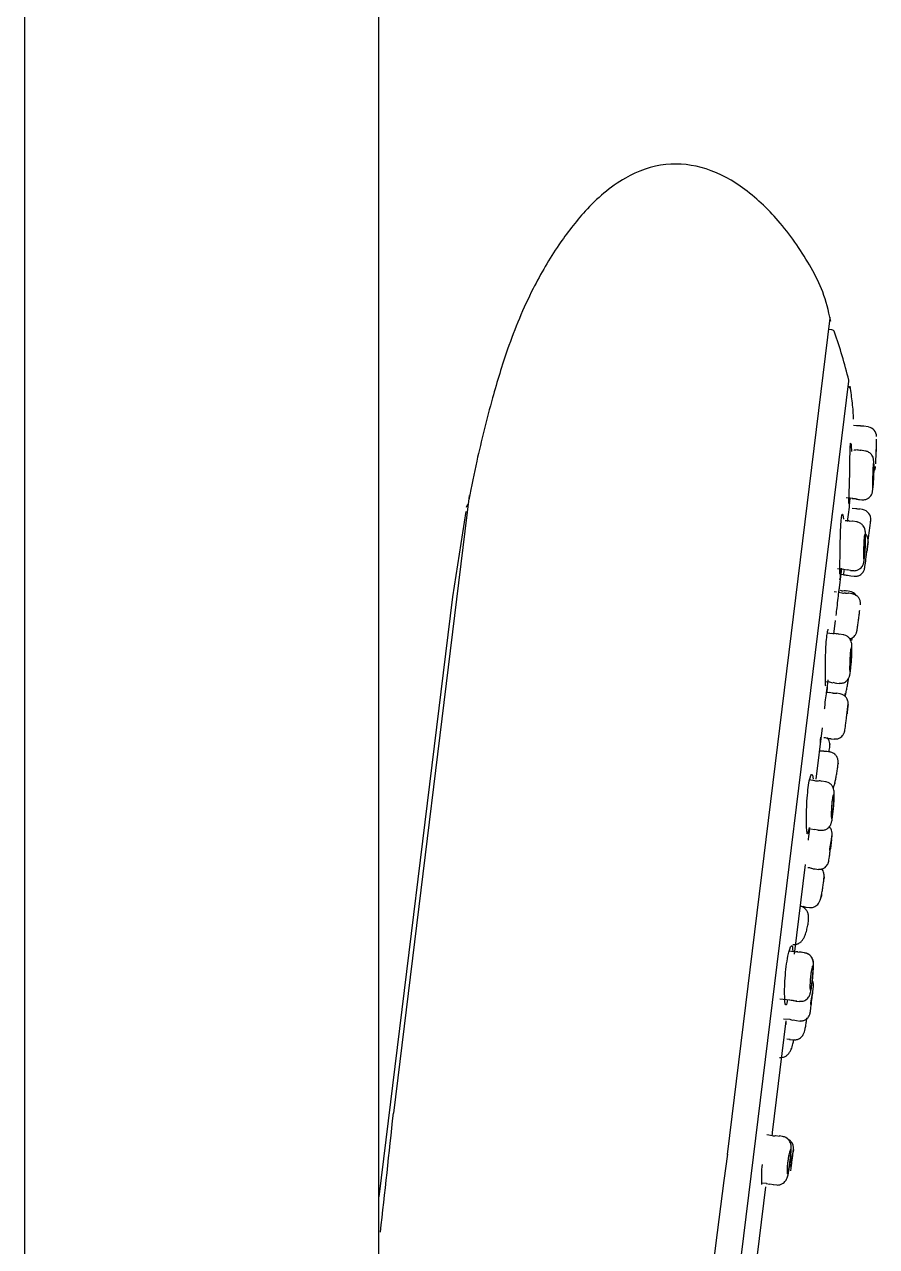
# Model space of a CAD drawing. Header units: millimetres. Extents: x -60 to 7633, y -2614 to 2146.
# Drawn here: x 5849.7 to 5902.1, y 1649.9 to 1725.1 of the extents above; entities that cross this region are included whole.
import ezdxf

# ---------------------------------------------------------------- set-up
doc = ezdxf.new("R2010")
doc.units = ezdxf.units.MM
doc.layers.get('0').update_dxf_attribs({"color": 250})

msp = doc.modelspace()

# ---------------------------------------------------------------- linework, layer by layer
at = {"linetype": 'Continuous'}
for p, q in [((5849.69, 1892.039), (5849.69, 1480.991)), ((5871.49, 1466.558), (5871.49, 1892.04)), ((5892.944, 1655.581), (5899.263, 1707.045)), ((5899.363, 1706.327), (5899.177, 1706.35)), ((5888.669, 1607.606), (5900.402, 1703.165)), ((5900.883, 1700.422), (5900.699, 1700.451)), ((5901.11, 1700.426), (5900.878, 1700.428)), ((5901.331, 1700.393), (5901.11, 1700.4)), ((5901.603, 1700.358), (5901.296, 1700.407)), ((5901.427, 1698.869), (5901.12, 1698.918)), ((5877.054, 1696.12), (5872.386, 1658.105)), ((5900.245, 1696.006), (5900.65, 1695.97)), ((5901.053, 1695.885), (5901.212, 1695.871)), ((5901.054, 1695.885), (5901.212, 1695.871)), ((5876.834, 1695.14), (5876.025, 1689.896)), ((5900.835, 1695.316), (5900.603, 1695.334)), ((5901.25, 1695.268), (5901.015, 1695.306)), ((5900.416, 1694.573), (5900.186, 1694.572)), ((5900.64, 1694.545), (5900.416, 1694.542)), ((5900.91, 1694.504), (5900.603, 1694.553)), ((5901.726, 1694.399), (5901.726, 1694.4)), ((5899.71, 1691.643), (5900.102, 1691.609)), ((5899.79, 1690.119), (5899.977, 1691.647)), ((5899.897, 1691.287), (5900.123, 1691.267)), ((5900.066, 1691.598), (5900.29, 1691.552)), ((5900.295, 1691.579), (5900.513, 1691.53)), ((5900.31, 1691.229), (5900.528, 1691.197)), ((5900.507, 1691.523), (5900.67, 1691.509)), ((5900.524, 1691.182), (5900.761, 1691.161)), ((5900.524, 1691.182), (5900.761, 1691.161)), ((5876.025, 1689.896), (5871.49, 1652.958)), ((5899.642, 1690.186), (5899.507, 1690.207)), ((5899.975, 1690.133), (5899.785, 1690.163)), ((5900.462, 1690.23), (5900.287, 1690.257)), ((5900.619, 1690.082), (5900.384, 1690.119)), ((5899.48, 1687.596), (5899.584, 1688.442)), ((5899.368, 1687.623), (5899.082, 1687.669)), ((5899.593, 1687.613), (5899.366, 1687.64)), ((5900.088, 1687.56), (5899.781, 1687.609)), ((5898.964, 1684.694), (5899.23, 1684.671)), ((5899.065, 1684.217), (5899.135, 1684.787)), ((5899.201, 1684.673), (5899.419, 1684.612)), ((5899.635, 1684.586), (5899.808, 1684.57)), ((5899.226, 1683.981), (5899.03, 1684.012)), ((5899.665, 1683.949), (5899.445, 1683.957)), ((5899.87, 1683.929), (5899.635, 1683.966)), ((5900.35, 1683.194), (5900.358, 1683.263)), ((5898.386, 1678.684), (5898.772, 1681.832)), ((5899.301, 1681.163), (5899.538, 1681.142)), ((5899.301, 1681.163), (5899.538, 1681.142)), ((5899.052, 1680.369), (5898.867, 1680.376)), ((5899.235, 1680.347), (5899.048, 1680.377)), ((5899.235, 1680.347), (5899.151, 1680.36)), ((5898.295, 1678.574), (5897.964, 1678.626)), ((5899.016, 1678.51), (5898.709, 1678.559)), ((5898.067, 1675.617), (5898.293, 1675.582)), ((5898.295, 1675.601), (5898.515, 1675.547)), ((5898.497, 1675.544), (5898.683, 1675.528)), ((5897.062, 1667.9), (5897.74, 1673.423)), ((5898.32, 1673.145), (5898.558, 1673.124)), ((5897.571, 1670.847), (5897.759, 1670.802)), ((5897.727, 1670.799), (5898.041, 1670.772)), ((5897.044, 1668.036), (5896.716, 1668.088)), ((5897.763, 1667.973), (5897.456, 1668.021)), ((5896.159, 1665.154), (5896.765, 1665.101)), ((5897.171, 1665.015), (5897.373, 1664.998)), ((5895.714, 1656.922), (5896.557, 1663.791)), ((5896.379, 1663.929), (5896.776, 1663.894)), ((5896.97, 1663.861), (5897.189, 1663.819)), ((5897.176, 1663.809), (5897.413, 1663.788)), ((5896.598, 1662.692), (5896.789, 1662.67)), ((5896.76, 1662.656), (5897.074, 1662.629)), ((5895.698, 1656.728), (5895.364, 1656.781)), ((5896.138, 1656.689), (5895.913, 1656.712)), ((5896.331, 1656.678), (5896.111, 1656.713)), ((5896.331, 1656.678), (5896.111, 1656.713)), ((5894.463, 1646.734), (5895.303, 1653.579)), ((5895.035, 1653.829), (5895.339, 1653.803)), ((5895.324, 1653.794), (5895.544, 1653.743)), ((5895.551, 1653.772), (5895.775, 1653.722)), ((5895.743, 1653.717), (5895.965, 1653.698)), ((5895.743, 1653.717), (5895.965, 1653.698))]:
    msp.add_line(p, q, dxfattribs=at)
for centre, radius, start, end in [((5899.064, 1707.069), 0.2, 353, 12.63054), ((5899.338, 1706.129), 0.2, 18.81577, 83), ((5864.796, 1694.359), 36.693, 14.00384, 18.81577), ((5900.204, 1703.19), 0.2, 353, 14.00384), ((5900.311, 1702.641), 0.2, 9.44679, 75.3732), ((5901.526, 1699.774), 0.58, 358.81967, 82.47756), ((5901.449, 1697.957), 0.6, 325.67593, 356.89109), ((5877.167, 1695.35), 0.3, 126.39749, 170.66544), ((5877.252, 1696.096), 0.2, 168.20096, 173), ((5835.181, 1702.534), 65.64, 352.99499, 354.02985), ((5901.009, 1696.216), 0.321, 238.23223, 278.76377), ((5901.155, 1694.676), 0.6, 353.19227, 80.6212), ((5834.911, 1702.603), 67.317, 352.11769, 353.17625), ((5834.936, 1702.601), 67.292, 353.06341, 353.12786), ((5847.114, 1699.609), 53.446, 350.65892, 351.03884), ((5855.189, 1698.57), 45.482, 350.76864, 351.15842), ((5852.611, 1698.902), 48.533, 350.84744, 350.85052), ((5900.011, 1690.606), 0.334, 243.6287, 286.09601), ((5900.063, 1691.176), 1.045, 264.83022, 277.45848), ((5900.179, 1689.99), 0.278, 67.17393, 105.4031), ((5900.368, 1689.637), 0.6, 35.98614, 81.10646), ((5891.349, 1689.878), 9.776, 355.13621, 355.20335), ((5899.695, 1687.292), 0.322, 67.08361, 108.24555), ((5895.787, 1686.669), 4.809, 357.71599, 359.96483), ((5899.607, 1684.935), 0.342, 238.36997, 276.54732), ((5907.159, 1683.045), 7.054, 172.64848, 173.15193), ((5898.416, 1678.871), 0.308, 246.66781, 288.82078), ((5898.609, 1678.227), 0.338, 66.24354, 105.52537), ((5905.47, 1673.662), 6.292, 166.1958, 174.33523), ((5897.937, 1672.905), 0.318, 58.81938, 99.65253), ((5898.277, 1673.471), 0.316, 238.42973, 279.38261), ((5905.51, 1664.191), 7.478, 168.15656, 175.37226), ((5897.147, 1665.35), 0.327, 237.90304, 278.2701), ((5904.126, 1664.362), 6.099, 173.35811, 175.93819), ((5920.211, 1662.349), 23.722, 176.69192, 177.02861), ((4832.899, 1767.4), 1045.218, 353.594007, 353.99784), ((5895.818, 1657.035), 0.317, 246.06867, 286.88222), ((5904.585, 1654.152), 7.782, 167.46961, 176.90693), ((5903.95, 1654.23), 7.151, 166.71619, 175.57412), ((8491.001, 1315.794), 2620.195, 172.548868, 173.682833), ((5901.431, 1654.198), 6.408, 173.22424, 184.17302)]:
    msp.add_arc(centre, radius, start, end, dxfattribs=at)
for points, knots in [([(5899.292, 1706.866), (5899.142, 1707.533), (5898.896, 1708.596), (5897.836, 1710.673), (5896.336, 1712.873), (5894.166, 1715.012), (5891.746, 1716.375), (5889.079, 1716.71), (5886.387, 1715.731), (5884.236, 1713.833), (5882.424, 1711.453), (5880.769, 1708.629), (5879.455, 1705.437), (5878.385, 1701.881), (5877.593, 1698.702), (5877.196, 1696.738), (5877.022, 1695.862)], [0, 0, 0, 0, 0.046295, 0.087084, 0.17011, 0.245108, 0.311879, 0.373628, 0.43898, 0.518673, 0.584056, 0.661456, 0.761945, 0.839938, 0.939523, 1, 1, 1, 1]), ([(5900.69, 1700.825), (5900.69, 1700.827), (5900.689, 1701.144), (5900.628, 1701.87), (5900.537, 1702.485), (5900.475, 1702.866)], [0, 0, 0, 0, 0.003658, 0.48748, 1, 1, 1, 1]), ([(5900.45, 1696.02), (5900.431, 1695.813), (5900.417, 1695.681), (5900.401, 1695.606), (5900.406, 1695.759), (5900.43, 1696.386), (5900.446, 1696.846), (5900.466, 1697.806), (5900.47, 1698.306), (5900.482, 1699.055), (5900.492, 1699.303), (5900.528, 1699.391), (5900.552, 1699.229), (5900.564, 1698.893), (5900.565, 1698.867), (5900.566, 1698.84)], [0.1615334, 0.1615334, 0.1615334, 0.1615334, 0.25, 0.25, 0.375, 0.375, 0.5, 0.5, 0.625, 0.625, 0.75, 0.75, 0.875, 0.875, 0.8851844, 0.8851844, 0.8851844, 0.8851844]), ([(5902.057, 1698.088), (5902.057, 1698.088), (5902.057, 1698.089), (5902.058, 1698.093), (5902.058, 1698.103), (5902.059, 1698.127), (5902.061, 1698.164), (5902.063, 1698.201), (5902.065, 1698.251), (5902.068, 1698.311), (5902.071, 1698.37), (5902.074, 1698.441), (5902.077, 1698.517), (5902.08, 1698.593), (5902.083, 1698.676), (5902.086, 1698.76), (5902.089, 1698.843), (5902.091, 1698.93), (5902.094, 1699.012), (5902.096, 1699.095), (5902.098, 1699.175), (5902.099, 1699.246), (5902.101, 1699.317), (5902.102, 1699.382), (5902.103, 1699.434), (5902.104, 1699.486), (5902.104, 1699.527), (5902.105, 1699.554), (5902.105, 1699.579), (5902.105, 1699.593), (5902.105, 1699.593)], [0.2499434, 0.2499434, 0.2499434, 0.2499434, 0.2687636, 0.2687636, 0.2687636, 0.3222204, 0.3222204, 0.3222204, 0.3756988, 0.3756988, 0.3756988, 0.4292694, 0.4292694, 0.4292694, 0.4829933, 0.4829933, 0.4829933, 0.5368961, 0.5368961, 0.5368961, 0.5909286, 0.5909286, 0.5909286, 0.6449499, 0.6449499, 0.6449499, 0.6987774, 0.6987774, 0.6987774, 0.7500236, 0.7500236, 0.7500236, 0.7500236]), ([(5901.933, 1697.539), (5901.936, 1697.657), (5901.942, 1697.865), (5901.939, 1698.159), (5901.938, 1698.268), (5901.918, 1698.399), (5901.89, 1698.499), (5901.822, 1698.633), (5901.693, 1698.766), (5901.541, 1698.852), (5901.451, 1698.859), (5901.421, 1698.861)], [0, 0, 0, 0, 0.172904, 0.363496, 0.573336, 0.619324, 0.670287, 0.745123, 0.851214, 0.958175, 1, 1, 1, 1]), ([(5902.093, 1699.006), (5902.093, 1699.003), (5902.093, 1699.001), (5902.093, 1698.998), (5902.092, 1698.946), (5902.09, 1698.893), (5902.088, 1698.839)], [0.96462377, 0.96462377, 0.96462377, 0.96462377, 0.96625644, 0.96625644, 0.96625644, 1, 1, 1, 1]), ([(5901.873, 1696.598), (5901.872, 1696.598), (5901.872, 1696.6), (5901.871, 1696.603), (5901.87, 1696.613), (5901.87, 1696.637), (5901.87, 1696.674), (5901.87, 1696.711), (5901.871, 1696.761), (5901.873, 1696.821), (5901.874, 1696.881), (5901.876, 1696.952), (5901.878, 1697.027), (5901.88, 1697.104), (5901.883, 1697.187), (5901.885, 1697.271), (5901.888, 1697.355), (5901.89, 1697.442), (5901.893, 1697.524), (5901.896, 1697.606), (5901.898, 1697.687), (5901.901, 1697.758), (5901.904, 1697.829), (5901.907, 1697.893), (5901.91, 1697.945), (5901.912, 1697.997), (5901.915, 1698.037), (5901.918, 1698.064), (5901.92, 1698.091), (5901.923, 1698.104), (5901.925, 1698.103), (5901.928, 1698.101), (5901.93, 1698.086), (5901.931, 1698.057), (5901.933, 1698.028), (5901.934, 1697.986), (5901.935, 1697.933), (5901.935, 1697.879), (5901.935, 1697.814), (5901.934, 1697.742), (5901.933, 1697.67), (5901.931, 1697.589), (5901.928, 1697.507), (5901.927, 1697.455), (5901.925, 1697.401), (5901.922, 1697.347)], [0.2498955, 0.2498955, 0.2498955, 0.2498955, 0.2682217, 0.2682217, 0.2682217, 0.321689, 0.321689, 0.321689, 0.3752326, 0.3752326, 0.3752326, 0.4289174, 0.4289174, 0.4289174, 0.4827803, 0.4827803, 0.4827803, 0.5367926, 0.5367926, 0.5367926, 0.5908328, 0.5908328, 0.5908328, 0.6447191, 0.6447191, 0.6447191, 0.6983171, 0.6983171, 0.6983171, 0.7516564, 0.7516564, 0.7516564, 0.8049369, 0.8049369, 0.8049369, 0.8583969, 0.8583969, 0.8583969, 0.9121524, 0.9121524, 0.9121524, 0.9661393, 0.9661393, 0.9661393, 1, 1, 1, 1]), ([(5901.213, 1695.871), (5901.297, 1695.872), (5901.425, 1695.876), (5901.598, 1695.961), (5901.712, 1696.061), (5901.786, 1696.165), (5901.829, 1696.256), (5901.849, 1696.326), (5901.858, 1696.369), (5901.863, 1696.405), (5901.872, 1696.477), (5901.885, 1696.625), (5901.906, 1696.93), (5901.923, 1697.254), (5901.929, 1697.446), (5901.933, 1697.539)], [0, 0, 0, 0, 0.093646, 0.167076, 0.228076, 0.279702, 0.322123, 0.353358, 0.374521, 0.396752, 0.439877, 0.607462, 0.747824, 0.894324, 1, 1, 1, 1]), ([(5901.922, 1697.347), (5901.919, 1697.263), (5901.915, 1697.178), (5901.911, 1697.099), (5901.907, 1697.019), (5901.902, 1696.943), (5901.898, 1696.878), (5901.894, 1696.812), (5901.89, 1696.755), (5901.886, 1696.711), (5901.882, 1696.666), (5901.879, 1696.634), (5901.877, 1696.616)], [0, 0, 0, 0, 0.0537804, 0.0537804, 0.0537804, 0.1075696, 0.1075696, 0.1075696, 0.1612312, 0.1612312, 0.1612312, 0.2147596, 0.2147596, 0.2147596, 0.2147596]), ([(5899.921, 1691.663), (5899.898, 1691.453), (5899.879, 1691.319), (5899.851, 1691.244), (5899.849, 1691.398), (5899.855, 1692.023), (5899.862, 1692.482), (5899.877, 1693.441), (5899.887, 1693.943), (5899.927, 1694.69), (5899.959, 1694.936), (5900.025, 1695.012), (5900.054, 1694.902), (5900.07, 1694.68)], [0.1606046, 0.1606046, 0.1606046, 0.1606046, 0.25, 0.25, 0.375, 0.375, 0.5, 0.5, 0.625, 0.625, 0.75, 0.75, 0.8559649, 0.8559649, 0.8559649, 0.8559649]), ([(5901.424, 1693.402), (5901.426, 1693.509), (5901.428, 1693.717), (5901.42, 1693.889), (5901.398, 1694.033), (5901.359, 1694.156), (5901.281, 1694.29), (5901.148, 1694.415), (5901.005, 1694.493), (5900.918, 1694.497), (5900.895, 1694.498)], [0, 0, 0, 0, 0.205944, 0.459222, 0.551969, 0.628817, 0.723142, 0.834479, 0.961872, 1, 1, 1, 1]), ([(5900.671, 1691.518), (5900.7, 1691.513), (5900.791, 1691.497), (5900.949, 1691.542), (5901.098, 1691.63), (5901.199, 1691.733), (5901.262, 1691.833), (5901.296, 1691.918), (5901.313, 1691.98), (5901.326, 1692.041), (5901.341, 1692.143), (5901.363, 1692.341), (5901.389, 1692.672), (5901.413, 1693.051), (5901.42, 1693.273), (5901.424, 1693.402)], [0, 0, 0, 0, 0.030944, 0.110843, 0.174316, 0.22784, 0.273232, 0.309825, 0.338233, 0.37039, 0.436371, 0.587478, 0.719399, 0.857786, 1, 1, 1, 1]), ([(5901.331, 1692.231), (5901.33, 1692.231), (5901.329, 1692.233), (5901.328, 1692.236), (5901.325, 1692.246), (5901.324, 1692.27), (5901.323, 1692.307), (5901.321, 1692.344), (5901.321, 1692.394), (5901.322, 1692.454), (5901.322, 1692.514), (5901.323, 1692.585), (5901.325, 1692.661), (5901.326, 1692.737), (5901.328, 1692.821), (5901.331, 1692.905), (5901.334, 1692.989), (5901.337, 1693.076), (5901.341, 1693.158), (5901.344, 1693.24), (5901.349, 1693.32), (5901.353, 1693.391), (5901.358, 1693.462), (5901.362, 1693.526), (5901.367, 1693.577), (5901.372, 1693.629), (5901.378, 1693.669), (5901.383, 1693.696), (5901.388, 1693.722), (5901.393, 1693.735), (5901.397, 1693.734), (5901.402, 1693.733), (5901.406, 1693.717), (5901.409, 1693.688), (5901.412, 1693.66), (5901.414, 1693.617), (5901.415, 1693.564), (5901.416, 1693.51), (5901.416, 1693.445), (5901.415, 1693.373), (5901.414, 1693.3), (5901.412, 1693.22), (5901.408, 1693.137), (5901.406, 1693.085), (5901.404, 1693.031), (5901.401, 1692.978)], [0.2497899, 0.2497899, 0.2497899, 0.2497899, 0.2677918, 0.2677918, 0.2677918, 0.3213119, 0.3213119, 0.3213119, 0.3749598, 0.3749598, 0.3749598, 0.4287817, 0.4287817, 0.4287817, 0.4827673, 0.4827673, 0.4827673, 0.5368162, 0.5368162, 0.5368162, 0.5907533, 0.5907533, 0.5907533, 0.6444215, 0.6444215, 0.6444215, 0.6978071, 0.6978071, 0.6978071, 0.7510786, 0.7510786, 0.7510786, 0.8044811, 0.8044811, 0.8044811, 0.8581688, 0.8581688, 0.8581688, 0.9121163, 0.9121163, 0.9121163, 0.9661651, 0.9661651, 0.9661651, 1, 1, 1, 1]), ([(5901.582, 1693.225), (5901.583, 1693.236), (5901.586, 1693.263), (5901.588, 1693.28), (5901.589, 1693.29), (5901.59, 1693.296), (5901.591, 1693.304), (5901.592, 1693.323), (5901.594, 1693.366), (5901.589, 1693.45), (5901.56, 1693.571), (5901.502, 1693.682), (5901.454, 1693.742), (5901.437, 1693.76)], [0.4078195, 0.4078195, 0.4078195, 0.4078195, 0.4503424, 0.5269689, 0.5423607, 0.550486, 0.5552969, 0.5615602, 0.5818545, 0.6179254, 0.6864561, 0.7644778, 0.8004132, 0.8004132, 0.8004132, 0.8004132]), ([(5900.732, 1691.172), (5900.797, 1691.167), (5900.91, 1691.163), (5901.072, 1691.228), (5901.194, 1691.317), (5901.276, 1691.413), (5901.327, 1691.502), (5901.354, 1691.572), (5901.366, 1691.618), (5901.371, 1691.64), (5901.374, 1691.655), (5901.378, 1691.676), (5901.385, 1691.721), (5901.404, 1691.845), (5901.438, 1692.091), (5901.476, 1692.38), (5901.506, 1692.609), (5901.517, 1692.698), (5901.517, 1692.7)], [0, 0, 0, 0, 0.076887, 0.153783, 0.21768, 0.271638, 0.315904, 0.349724, 0.368312, 0.379512, 0.390744, 0.409737, 0.464143, 0.601609, 0.729705, 0.864244, 0.997613, 1, 1, 1, 1]), ([(5901.401, 1692.978), (5901.397, 1692.894), (5901.391, 1692.809), (5901.386, 1692.73), (5901.38, 1692.651), (5901.374, 1692.575), (5901.369, 1692.51), (5901.363, 1692.445), (5901.357, 1692.387), (5901.352, 1692.343), (5901.347, 1692.299), (5901.342, 1692.267), (5901.338, 1692.249)], [0, 0, 0, 0, 0.0536502, 0.0536502, 0.0536502, 0.1073078, 0.1073078, 0.1073078, 0.160861, 0.160861, 0.160861, 0.2143319, 0.2143319, 0.2143319, 0.2143319]), ([(5901.503, 1692.61), (5901.515, 1692.7), (5901.526, 1692.788), (5901.536, 1692.867), (5901.547, 1692.947), (5901.556, 1693.02), (5901.564, 1693.081), (5901.571, 1693.141), (5901.577, 1693.191), (5901.582, 1693.225), (5901.586, 1693.26), (5901.588, 1693.28), (5901.589, 1693.284), (5901.589, 1693.289), (5901.588, 1693.278), (5901.585, 1693.253), (5901.582, 1693.227), (5901.577, 1693.187), (5901.57, 1693.135), (5901.564, 1693.083), (5901.556, 1693.018), (5901.547, 1692.945), (5901.538, 1692.872), (5901.528, 1692.789), (5901.517, 1692.703), (5901.517, 1692.702), (5901.517, 1692.701), (5901.517, 1692.7)], [0, 0, 0, 0, 0.0542963, 0.0542963, 0.0542963, 0.1085911, 0.1085911, 0.1085911, 0.1628209, 0.1628209, 0.1628209, 0.2167015, 0.2167015, 0.2167015, 0.2698821, 0.2698821, 0.2698821, 0.3229999, 0.3229999, 0.3229999, 0.376142, 0.376142, 0.376142, 0.4294676, 0.4294676, 0.4294676, 0.4301188, 0.4301188, 0.4301188, 0.4301188]), ([(5901.582, 1693.23), (5901.582, 1693.23), (5901.582, 1693.23), (5901.582, 1693.23), (5901.582, 1693.229), (5901.58, 1693.214), (5901.577, 1693.186), (5901.574, 1693.165), (5901.571, 1693.136), (5901.566, 1693.102)], [0.75018605, 0.75018605, 0.75018605, 0.75018605, 0.7518559, 0.7518559, 0.7518559, 0.80555874, 0.80555874, 0.80555874, 0.84502834, 0.84502834, 0.84502834, 0.84502834]), ([(5899.62, 1688.746), (5899.641, 1688.922), (5899.684, 1689.279), (5899.747, 1689.842), (5899.797, 1690.274), (5899.821, 1690.455), (5899.827, 1690.492), (5899.828, 1690.496), (5899.828, 1690.496)], [0, 0, 0, 0, 0.1617748, 0.3812133, 0.5998962, 0.7955438, 0.8526806, 0.8666746, 0.8666746, 0.8666746, 0.8666746]), ([(5901.113, 1689.406), (5901.113, 1689.409), (5901.114, 1689.415), (5901.114, 1689.419), (5901.115, 1689.43), (5901.117, 1689.444), (5901.119, 1689.473), (5901.119, 1689.564), (5901.088, 1689.71), (5900.986, 1689.884), (5900.822, 1690.025), (5900.691, 1690.062), (5900.615, 1690.082)], [0.4369616, 0.4369616, 0.4369616, 0.4369616, 0.4633553, 0.4937291, 0.5016938, 0.507952, 0.5224736, 0.5502514, 0.6592871, 0.762023, 0.8823005, 1, 1, 1, 1]), ([(5900.453, 1687.31), (5900.482, 1687.317), (5900.563, 1687.347), (5900.674, 1687.41), (5900.773, 1687.506), (5900.836, 1687.6), (5900.872, 1687.68), (5900.889, 1687.736), (5900.897, 1687.766), (5900.901, 1687.789), (5900.909, 1687.831), (5900.922, 1687.915), (5900.952, 1688.121), (5900.99, 1688.412), (5901.029, 1688.723), (5901.058, 1688.957), (5901.068, 1689.042), (5901.07, 1689.057)], [0.0771045, 0.0771045, 0.0771045, 0.0771045, 0.1118308, 0.1746809, 0.2278102, 0.2721787, 0.3074703, 0.3310103, 0.344585, 0.3591733, 0.3859664, 0.4882915, 0.6102063, 0.7366375, 0.8580665, 0.9783383, 1, 1, 1, 1]), ([(5898.96, 1685.055), (5898.959, 1685.25), (5898.96, 1685.605), (5898.973, 1686.309), (5899.002, 1686.984), (5899.05, 1687.517), (5899.1, 1687.802), (5899.129, 1687.897), (5899.136, 1687.908), (5899.136, 1687.908)], [0, 0, 0, 0, 0.1556325, 0.3226546, 0.4894322, 0.6511638, 0.7884942, 0.8638913, 0.8920786, 0.8920786, 0.8920786, 0.8920786]), ([(5900.596, 1686.667), (5900.596, 1686.758), (5900.59, 1686.914), (5900.575, 1687.082), (5900.494, 1687.279), (5900.38, 1687.42), (5900.226, 1687.527), (5900.115, 1687.547), (5900.059, 1687.556)], [0, 0, 0, 0, 0.254449, 0.492643, 0.612325, 0.741187, 0.889326, 1, 1, 1, 1]), ([(5900.56, 1686.028), (5900.554, 1685.944), (5900.548, 1685.86), (5900.541, 1685.781), (5900.534, 1685.702), (5900.526, 1685.627), (5900.519, 1685.562), (5900.512, 1685.497), (5900.504, 1685.44), (5900.498, 1685.396), (5900.491, 1685.352), (5900.484, 1685.319), (5900.479, 1685.301), (5900.473, 1685.283), (5900.468, 1685.279), (5900.464, 1685.289), (5900.46, 1685.299), (5900.457, 1685.323), (5900.455, 1685.36), (5900.453, 1685.397), (5900.452, 1685.448), (5900.452, 1685.508), (5900.451, 1685.568), (5900.452, 1685.639), (5900.454, 1685.715), (5900.455, 1685.791), (5900.458, 1685.875), (5900.461, 1685.959), (5900.465, 1686.043), (5900.469, 1686.13), (5900.475, 1686.212), (5900.48, 1686.294), (5900.486, 1686.373), (5900.493, 1686.444), (5900.499, 1686.514), (5900.507, 1686.577), (5900.514, 1686.628), (5900.521, 1686.679), (5900.529, 1686.72), (5900.536, 1686.746), (5900.544, 1686.772), (5900.551, 1686.785), (5900.557, 1686.784), (5900.563, 1686.783), (5900.568, 1686.767), (5900.572, 1686.738), (5900.576, 1686.71), (5900.579, 1686.667), (5900.58, 1686.613), (5900.581, 1686.56), (5900.581, 1686.494), (5900.579, 1686.422), (5900.577, 1686.35), (5900.574, 1686.269), (5900.57, 1686.187), (5900.567, 1686.135), (5900.564, 1686.081), (5900.56, 1686.028)], [0, 0, 0, 0, 0.053547, 0.053547, 0.053547, 0.107099, 0.107099, 0.107099, 0.160582, 0.160582, 0.160582, 0.214039, 0.214039, 0.214039, 0.267539, 0.267539, 0.267539, 0.321152, 0.321152, 0.321152, 0.374933, 0.374933, 0.374933, 0.428887, 0.428887, 0.428887, 0.482935, 0.482935, 0.482935, 0.536914, 0.536914, 0.536914, 0.590651, 0.590651, 0.590651, 0.644091, 0.644091, 0.644091, 0.697367, 0.697367, 0.697367, 0.750721, 0.750721, 0.750721, 0.80434, 0.80434, 0.80434, 0.858239, 0.858239, 0.858239, 0.912282, 0.912282, 0.912282, 0.966288, 0.966288, 0.966288, 1, 1, 1, 1]), ([(5899.809, 1684.58), (5899.858, 1684.574), (5899.962, 1684.564), (5900.126, 1684.621), (5900.263, 1684.714), (5900.355, 1684.819), (5900.412, 1684.918), (5900.443, 1685), (5900.464, 1685.078), (5900.487, 1685.201), (5900.516, 1685.422), (5900.551, 1685.78), (5900.579, 1686.153), (5900.588, 1686.362), (5900.592, 1686.478)], [0, 0, 0, 0, 0.050619, 0.125835, 0.187291, 0.23998, 0.285071, 0.322618, 0.360797, 0.427784, 0.596195, 0.730012, 0.869788, 1, 1, 1, 1]), ([(5898.909, 1682.997), (5898.914, 1683.036), (5898.941, 1683.274), (5898.992, 1683.712), (5899.044, 1684.134), (5899.069, 1684.306), (5899.074, 1684.339), (5899.075, 1684.342), (5899.075, 1684.342)], [0, 0, 0, 0, 0.0411827, 0.2948433, 0.547682, 0.7719659, 0.8321877, 0.8464675, 0.8464675, 0.8464675, 0.8464675]), ([(5898.979, 1684.423), (5898.979, 1684.423), (5898.978, 1684.428), (5898.972, 1684.474), (5898.964, 1684.65), (5898.959, 1684.87), (5898.96, 1685.046), (5898.96, 1685.055)], [0.2310663, 0.2310663, 0.2310663, 0.2310663, 0.2641071, 0.3922844, 0.6365954, 0.9829533, 1, 1, 1, 1]), ([(5899.075, 1684.308), (5899.07, 1684.261), (5899.062, 1684.186), (5899.049, 1684.088), (5899.046, 1684.067), (5899.043, 1684.046), (5899.04, 1684.023)], [0.80841459, 0.80841459, 0.80841459, 0.80841459, 0.85841432, 0.85841432, 0.85841432, 0.86901633, 0.86901633, 0.86901633, 0.86901633]), ([(5900.192, 1683.823), (5900.207, 1683.89), (5900.236, 1684.017), (5900.29, 1684.288), (5900.34, 1684.57), (5900.372, 1684.769), (5900.385, 1684.86), (5900.388, 1684.883)], [0, 0, 0, 0, 0.0962639, 0.2099362, 0.3282748, 0.4449137, 0.4886651, 0.4886651, 0.4886651, 0.4886651]), ([(5900.289, 1682.701), (5900.292, 1682.724), (5900.306, 1682.838), (5900.329, 1683.029), (5900.352, 1683.209), (5900.357, 1683.253), (5900.359, 1683.266), (5900.359, 1683.271), (5900.36, 1683.277), (5900.363, 1683.304), (5900.364, 1683.355), (5900.354, 1683.48), (5900.297, 1683.639), (5900.164, 1683.798), (5900.011, 1683.899), (5899.905, 1683.915), (5899.855, 1683.922)], [0, 0, 0, 0, 0.033557, 0.191807, 0.348638, 0.506076, 0.518416, 0.522753, 0.526484, 0.532463, 0.565716, 0.6054, 0.728511, 0.821203, 0.929037, 1, 1, 1, 1]), ([(5900.359, 1683.264), (5900.358, 1683.263), (5900.358, 1683.261), (5900.358, 1683.258), (5900.356, 1683.246), (5900.353, 1683.219), (5900.348, 1683.178), (5900.343, 1683.137), (5900.336, 1683.082), (5900.328, 1683.018), (5900.32, 1682.953), (5900.311, 1682.877), (5900.301, 1682.796), (5900.297, 1682.766), (5900.294, 1682.735), (5900.29, 1682.704)], [0.148924, 0.148924, 0.148924, 0.148924, 0.1628209, 0.1628209, 0.1628209, 0.2167015, 0.2167015, 0.2167015, 0.2698821, 0.2698821, 0.2698821, 0.3229999, 0.3229999, 0.3229999, 0.3426101, 0.3426101, 0.3426101, 0.3426101]), ([(5899.507, 1681.153), (5899.573, 1681.148), (5899.686, 1681.144), (5899.849, 1681.21), (5899.971, 1681.301), (5900.053, 1681.399), (5900.103, 1681.488), (5900.129, 1681.559), (5900.141, 1681.602), (5900.147, 1681.63), (5900.154, 1681.665), (5900.165, 1681.731), (5900.187, 1681.888), (5900.222, 1682.154), (5900.258, 1682.447), (5900.279, 1682.616), (5900.289, 1682.701)], [0, 0, 0, 0, 0.077708, 0.155576, 0.220182, 0.274815, 0.319751, 0.353596, 0.374069, 0.39129, 0.416969, 0.487021, 0.628524, 0.75909, 0.894809, 1, 1, 1, 1]), ([(5898.662, 1681.265), (5898.649, 1681.153), (5898.64, 1681.064), (5898.636, 1681.004), (5898.633, 1680.978), (5898.632, 1680.957), (5898.632, 1680.941)], [0.16318922, 0.16318922, 0.16318922, 0.16318922, 0.21431118, 0.21431118, 0.21431118, 0.23658278, 0.23658278, 0.23658278, 0.23658278]), ([(5899.176, 1680.36), (5899.192, 1680.426), (5899.228, 1680.599), (5899.258, 1680.785), (5899.195, 1681.036), (5899.127, 1681.144), (5899.083, 1681.195), (5899.079, 1681.199)], [0.3942933, 0.3942933, 0.3942933, 0.3942933, 0.490253, 0.6646447, 0.7409092, 0.819725, 0.8264016, 0.8264016, 0.8264016, 0.8264016]), ([(5899.554, 1678.483), (5899.572, 1678.568), (5899.604, 1678.716), (5899.656, 1679.008), (5899.701, 1679.287), (5899.734, 1679.542), (5899.748, 1679.669), (5899.744, 1679.811), (5899.719, 1679.939), (5899.655, 1680.081), (5899.534, 1680.221), (5899.379, 1680.32), (5899.276, 1680.333), (5899.233, 1680.337)], [0, 0, 0, 0, 0.116943, 0.233436, 0.355059, 0.47724, 0.616054, 0.668681, 0.720075, 0.783153, 0.862937, 0.951386, 1, 1, 1, 1]), ([(5899.744, 1679.668), (5899.743, 1679.658), (5899.742, 1679.647), (5899.741, 1679.635), (5899.74, 1679.618), (5899.738, 1679.599), (5899.735, 1679.577)], [0.42572244, 0.42572244, 0.42572244, 0.42572244, 0.44480125, 0.44480125, 0.44480125, 0.47209486, 0.47209486, 0.47209486, 0.47209486]), ([(5897.954, 1675.689), (5897.921, 1675.475), (5897.892, 1675.339), (5897.838, 1675.261), (5897.816, 1675.412), (5897.793, 1676.029), (5897.793, 1676.485), (5897.829, 1677.442), (5897.87, 1677.944), (5897.984, 1678.685), (5898.056, 1678.924), (5898.159, 1679.004), (5898.192, 1678.898), (5898.203, 1678.677)], [0.1595402, 0.1595402, 0.1595402, 0.1595402, 0.25, 0.25, 0.375, 0.375, 0.5, 0.5, 0.625, 0.625, 0.75, 0.75, 0.8567781, 0.8567781, 0.8567781, 0.8567781]), ([(5899.503, 1677.8), (5899.503, 1677.889), (5899.495, 1678.003), (5899.41, 1678.221), (5899.296, 1678.368), (5899.14, 1678.479), (5899.027, 1678.5), (5898.969, 1678.51)], [0, 0, 0, 0, 0.357024, 0.513561, 0.674414, 0.859032, 1, 1, 1, 1]), ([(5899.447, 1678.128), (5899.453, 1678.14), (5899.469, 1678.178), (5899.505, 1678.278), (5899.531, 1678.375), (5899.552, 1678.475), (5899.554, 1678.483)], [0.5931891, 0.5931891, 0.5931891, 0.5931891, 0.6315925, 0.721515, 0.9807641, 1, 1, 1, 1]), ([(5898.686, 1675.531), (5898.766, 1675.53), (5898.892, 1675.532), (5899.065, 1675.614), (5899.183, 1675.715), (5899.261, 1675.821), (5899.308, 1675.918), (5899.337, 1676.007), (5899.369, 1676.141), (5899.404, 1676.362), (5899.447, 1676.729), (5899.481, 1677.107), (5899.506, 1677.499), (5899.505, 1677.686), (5899.503, 1677.8)], [0, 0, 0, 0, 0.070308, 0.129592, 0.179539, 0.223168, 0.261377, 0.299241, 0.35285, 0.497853, 0.615151, 0.736906, 0.858013, 1, 1, 1, 1]), ([(5899.457, 1676.972), (5899.45, 1676.888), (5899.442, 1676.804), (5899.433, 1676.725), (5899.425, 1676.647), (5899.416, 1676.572), (5899.407, 1676.507), (5899.398, 1676.442), (5899.389, 1676.385), (5899.381, 1676.342), (5899.373, 1676.298), (5899.365, 1676.265), (5899.358, 1676.248), (5899.351, 1676.23), (5899.344, 1676.225), (5899.339, 1676.236), (5899.334, 1676.246), (5899.33, 1676.27), (5899.327, 1676.307), (5899.324, 1676.344), (5899.322, 1676.395), (5899.322, 1676.455), (5899.321, 1676.515), (5899.322, 1676.586), (5899.325, 1676.663), (5899.327, 1676.739), (5899.331, 1676.823), (5899.336, 1676.907), (5899.34, 1676.991), (5899.347, 1677.077), (5899.354, 1677.158), (5899.362, 1677.24), (5899.37, 1677.319), (5899.379, 1677.389), (5899.388, 1677.458), (5899.398, 1677.521), (5899.407, 1677.572), (5899.417, 1677.623), (5899.427, 1677.663), (5899.436, 1677.689), (5899.445, 1677.715), (5899.453, 1677.728), (5899.461, 1677.727), (5899.468, 1677.726), (5899.474, 1677.71), (5899.478, 1677.681), (5899.482, 1677.652), (5899.485, 1677.609), (5899.486, 1677.556), (5899.486, 1677.502), (5899.485, 1677.436), (5899.483, 1677.364), (5899.48, 1677.292), (5899.475, 1677.212), (5899.47, 1677.13), (5899.466, 1677.078), (5899.462, 1677.025), (5899.457, 1676.972)], [0, 0, 0, 0, 0.053483, 0.053483, 0.053483, 0.106968, 0.106968, 0.106968, 0.160424, 0.160424, 0.160424, 0.213908, 0.213908, 0.213908, 0.26749, 0.26749, 0.26749, 0.321231, 0.321231, 0.321231, 0.375149, 0.375149, 0.375149, 0.429188, 0.429188, 0.429188, 0.483199, 0.483199, 0.483199, 0.537, 0.537, 0.537, 0.590502, 0.590502, 0.590502, 0.643795, 0.643795, 0.643795, 0.697111, 0.697111, 0.697111, 0.750662, 0.750662, 0.750662, 0.804506, 0.804506, 0.804506, 0.858533, 0.858533, 0.858533, 0.91256, 0.91256, 0.91256, 0.966452, 0.966452, 0.966452, 1, 1, 1, 1]), ([(5897.916, 1674.926), (5897.918, 1674.949), (5897.944, 1675.173), (5897.977, 1675.447), (5898.004, 1675.661), (5898.009, 1675.698)], [0, 0, 0, 0, 0.0223241, 0.2618635, 0.313626, 0.313626, 0.313626, 0.313626]), ([(5899.317, 1674.784), (5899.328, 1674.871), (5899.347, 1675.027), (5899.365, 1675.168), (5899.372, 1675.227), (5899.374, 1675.246), (5899.375, 1675.259), (5899.377, 1675.273), (5899.379, 1675.305), (5899.379, 1675.398), (5899.345, 1675.555), (5899.266, 1675.68), (5899.208, 1675.741), (5899.203, 1675.746)], [0, 0, 0, 0, 0.15346, 0.3238679, 0.4112181, 0.4606121, 0.4827483, 0.4960034, 0.5088227, 0.5437989, 0.6505292, 0.7776879, 0.789546, 0.789546, 0.789546, 0.789546]), ([(5898.526, 1673.135), (5898.592, 1673.131), (5898.705, 1673.126), (5898.869, 1673.194), (5898.991, 1673.285), (5899.073, 1673.383), (5899.123, 1673.473), (5899.149, 1673.544), (5899.16, 1673.588), (5899.167, 1673.617), (5899.174, 1673.655), (5899.184, 1673.724), (5899.206, 1673.886), (5899.24, 1674.156), (5899.277, 1674.454), (5899.305, 1674.688), (5899.316, 1674.774), (5899.317, 1674.784)], [0, 0, 0, 0, 0.074635, 0.149337, 0.211257, 0.263634, 0.306744, 0.339229, 0.359038, 0.376001, 0.402321, 0.474154, 0.608465, 0.731965, 0.860725, 0.987501, 1, 1, 1, 1]), ([(5899.34, 1674.968), (5899.334, 1674.926), (5899.329, 1674.88), (5899.323, 1674.832), (5899.313, 1674.754), (5899.303, 1674.667), (5899.292, 1674.579), (5899.283, 1674.503), (5899.273, 1674.423), (5899.263, 1674.345)], [0.2370095, 0.2370095, 0.2370095, 0.2370095, 0.2698821, 0.2698821, 0.2698821, 0.3229999, 0.3229999, 0.3229999, 0.3696168, 0.3696168, 0.3696168, 0.3696168]), ([(5898.694, 1671.431), (5898.71, 1671.497), (5898.738, 1671.623), (5898.787, 1671.902), (5898.832, 1672.197), (5898.866, 1672.473), (5898.88, 1672.648), (5898.882, 1672.772), (5898.865, 1672.899), (5898.821, 1673.028), (5898.767, 1673.111), (5898.733, 1673.151)], [0, 0, 0, 0, 0.0996348, 0.2161191, 0.3373847, 0.4564264, 0.5849186, 0.6584406, 0.7059508, 0.7637999, 0.826839, 0.826839, 0.826839, 0.826839]), ([(5898.879, 1672.666), (5898.878, 1672.633), (5898.874, 1672.587), (5898.869, 1672.533), (5898.868, 1672.526), (5898.868, 1672.519), (5898.867, 1672.511)], [0.38452593, 0.38452593, 0.38452593, 0.38452593, 0.44480125, 0.44480125, 0.44480125, 0.45252092, 0.45252092, 0.45252092, 0.45252092]), ([(5898.729, 1671.587), (5898.717, 1671.527), (5898.706, 1671.473), (5898.695, 1671.427), (5898.692, 1671.414), (5898.689, 1671.401), (5898.686, 1671.389)], [0.70677871, 0.70677871, 0.70677871, 0.70677871, 0.76131076, 0.76131076, 0.76131076, 0.77724794, 0.77724794, 0.77724794, 0.77724794]), ([(5897.674, 1668.987), (5897.718, 1669.095), (5897.786, 1669.27), (5897.868, 1669.606), (5897.92, 1669.923), (5897.935, 1670.171), (5897.906, 1670.395), (5897.815, 1670.599), (5897.664, 1670.754), (5897.504, 1670.846), (5897.409, 1670.85), (5897.383, 1670.851)], [0, 0, 0, 0, 0.158956, 0.289958, 0.42677, 0.576892, 0.68416, 0.776973, 0.870259, 0.968575, 1, 1, 1, 1]), ([(5897.992, 1670.779), (5897.999, 1670.777), (5898.07, 1670.759), (5898.213, 1670.79), (5898.372, 1670.861), (5898.486, 1670.957), (5898.562, 1671.056), (5898.611, 1671.148), (5898.647, 1671.245), (5898.672, 1671.326), (5898.689, 1671.404), (5898.694, 1671.431)], [0, 0, 0, 0, 0.016421, 0.191109, 0.331903, 0.452758, 0.558647, 0.652223, 0.750002, 0.924206, 1, 1, 1, 1]), ([(5896.956, 1668.489), (5897.033, 1668.487), (5897.156, 1668.487), (5897.334, 1668.563), (5897.471, 1668.669), (5897.583, 1668.81), (5897.647, 1668.912), (5897.672, 1668.983), (5897.674, 1668.987)], [0, 0, 0, 0, 0.205718, 0.388386, 0.56096, 0.744397, 0.986628, 1, 1, 1, 1]), ([(5896.638, 1665.103), (5896.604, 1664.92), (5896.573, 1664.804), (5896.506, 1664.73), (5896.475, 1664.879), (5896.447, 1665.493), (5896.451, 1665.947), (5896.515, 1666.904), (5896.579, 1667.402), (5896.728, 1668.138), (5896.81, 1668.376), (5896.921, 1668.463), (5896.95, 1668.332), (5896.95, 1668.064)], [0.1673806, 0.1673806, 0.1673806, 0.1673806, 0.25, 0.25, 0.375, 0.375, 0.5, 0.5, 0.625, 0.625, 0.75, 0.75, 0.8679289, 0.8679289, 0.8679289, 0.8679289]), ([(5898.216, 1667.438), (5898.207, 1667.485), (5898.19, 1667.567), (5898.113, 1667.73), (5897.981, 1667.87), (5897.828, 1667.962), (5897.73, 1667.971), (5897.696, 1667.973)], [0, 0, 0, 0, 0.202582, 0.414469, 0.638676, 0.889373, 1, 1, 1, 1]), ([(5898.227, 1667.334), (5898.224, 1667.394), (5898.213, 1667.492), (5898.146, 1667.674), (5898.034, 1667.824), (5897.876, 1667.941), (5897.759, 1667.964), (5897.698, 1667.975)], [0.535674, 0.535674, 0.535674, 0.535674, 0.6617293, 0.7413426, 0.8259436, 0.9223714, 1, 1, 1, 1]), ([(5897.373, 1665.008), (5897.42, 1665.002), (5897.523, 1664.99), (5897.688, 1665.046), (5897.829, 1665.14), (5897.925, 1665.248), (5897.984, 1665.35), (5898.022, 1665.446), (5898.065, 1665.597), (5898.107, 1665.834), (5898.159, 1666.221), (5898.199, 1666.602), (5898.227, 1666.97), (5898.236, 1667.237), (5898.222, 1667.374), (5898.216, 1667.438)], [0, 0, 0, 0, 0.038188, 0.098552, 0.148306, 0.191884, 0.230419, 0.266023, 0.317727, 0.463421, 0.572512, 0.685441, 0.797091, 0.916869, 1, 1, 1, 1]), ([(5898.168, 1666.426), (5898.159, 1666.343), (5898.15, 1666.259), (5898.139, 1666.18), (5898.129, 1666.102), (5898.119, 1666.027), (5898.108, 1665.963), (5898.098, 1665.898), (5898.087, 1665.842), (5898.078, 1665.798), (5898.068, 1665.754), (5898.059, 1665.722), (5898.05, 1665.704), (5898.042, 1665.686), (5898.035, 1665.682), (5898.029, 1665.693), (5898.023, 1665.703), (5898.018, 1665.728), (5898.014, 1665.765), (5898.011, 1665.802), (5898.009, 1665.853), (5898.01, 1665.913), (5898.01, 1665.973), (5898.011, 1666.045), (5898.015, 1666.121), (5898.018, 1666.197), (5898.024, 1666.281), (5898.031, 1666.364), (5898.038, 1666.447), (5898.046, 1666.533), (5898.056, 1666.614), (5898.066, 1666.695), (5898.077, 1666.773), (5898.088, 1666.843), (5898.099, 1666.912), (5898.111, 1666.975), (5898.123, 1667.025), (5898.134, 1667.076), (5898.146, 1667.116), (5898.156, 1667.142), (5898.166, 1667.169), (5898.176, 1667.182), (5898.183, 1667.18), (5898.191, 1667.179), (5898.197, 1667.163), (5898.201, 1667.134), (5898.205, 1667.105), (5898.207, 1667.062), (5898.207, 1667.008), (5898.207, 1666.954), (5898.204, 1666.889), (5898.2, 1666.817), (5898.196, 1666.745), (5898.19, 1666.665), (5898.183, 1666.583), (5898.178, 1666.532), (5898.173, 1666.479), (5898.168, 1666.426)], [0, 0, 0, 0, 0.053461, 0.053461, 0.053461, 0.106922, 0.106922, 0.106922, 0.160393, 0.160393, 0.160393, 0.213948, 0.213948, 0.213948, 0.267649, 0.267649, 0.267649, 0.32153, 0.32153, 0.32153, 0.375551, 0.375551, 0.375551, 0.429584, 0.429584, 0.429584, 0.483446, 0.483446, 0.483446, 0.537013, 0.537013, 0.537013, 0.590335, 0.590335, 0.590335, 0.643624, 0.643624, 0.643624, 0.697111, 0.697111, 0.697111, 0.750895, 0.750895, 0.750895, 0.804896, 0.804896, 0.804896, 0.858937, 0.858937, 0.858937, 0.912867, 0.912867, 0.912867, 0.966618, 0.966618, 0.966618, 1, 1, 1, 1]), ([(5898.123, 1665.062), (5898.124, 1665.067), (5898.136, 1665.163), (5898.163, 1665.384), (5898.195, 1665.643), (5898.22, 1665.855), (5898.226, 1665.881), (5898.231, 1665.959), (5898.233, 1666.019), (5898.222, 1666.118), (5898.192, 1666.207), (5898.169, 1666.253), (5898.165, 1666.261)], [0, 0, 0, 0, 0.0065615, 0.1474802, 0.2878265, 0.42959, 0.5792729, 0.5931506, 0.6108806, 0.6699076, 0.7283693, 0.7415593, 0.7415593, 0.7415593, 0.7415593]), ([(5897.381, 1663.8), (5897.445, 1663.795), (5897.557, 1663.789), (5897.721, 1663.855), (5897.845, 1663.946), (5897.928, 1664.045), (5897.978, 1664.136), (5898.005, 1664.208), (5898.017, 1664.254), (5898.023, 1664.281), (5898.028, 1664.312), (5898.038, 1664.372), (5898.056, 1664.511), (5898.088, 1664.773), (5898.11, 1664.955), (5898.123, 1665.062)], [0, 0, 0, 0, 0.086072, 0.17642, 0.251023, 0.314143, 0.366188, 0.405817, 0.429762, 0.448326, 0.474899, 0.540307, 0.706978, 0.853852, 1, 1, 1, 1]), ([(5897.009, 1662.644), (5897.039, 1662.638), (5897.128, 1662.623), (5897.282, 1662.666), (5897.428, 1662.749), (5897.531, 1662.849), (5897.598, 1662.949), (5897.641, 1663.044), (5897.676, 1663.148), (5897.696, 1663.235), (5897.71, 1663.299)], [0, 0, 0, 0, 0.069525, 0.233873, 0.368739, 0.485703, 0.588795, 0.682642, 0.797557, 1, 1, 1, 1]), ([(5897.71, 1663.299), (5897.714, 1663.318), (5897.735, 1663.4), (5897.77, 1663.614), (5897.801, 1663.819), (5897.815, 1663.921), (5897.816, 1663.929)], [0, 0, 0, 0, 0.0306316, 0.1569848, 0.2720588, 0.2826467, 0.2826467, 0.2826467, 0.2826467]), ([(5896.852, 1662.037), (5896.854, 1662.041), (5896.904, 1662.137), (5896.957, 1662.34), (5897.002, 1662.551), (5897.016, 1662.634)], [0, 0, 0, 0, 0.0064201, 0.1651927, 0.2662968, 0.2662968, 0.2662968, 0.2662968]), ([(5896.139, 1661.545), (5896.213, 1661.542), (5896.34, 1661.538), (5896.523, 1661.618), (5896.664, 1661.73), (5896.776, 1661.873), (5896.823, 1661.972), (5896.852, 1662.037)], [0, 0, 0, 0, 0.202352, 0.402571, 0.58055, 0.768903, 1, 1, 1, 1]), ([(5896.777, 1654.991), (5896.785, 1655.05), (5896.807, 1655.216), (5896.84, 1655.53), (5896.861, 1655.872), (5896.867, 1656.064), (5896.818, 1656.278), (5896.739, 1656.437), (5896.657, 1656.513), (5896.605, 1656.56)], [0, 0, 0, 0, 0.086242, 0.27932, 0.478199, 0.721852, 0.810375, 0.899835, 1, 1, 1, 1]), ([(5896.861, 1654.781), (5896.873, 1654.878), (5896.894, 1655.054), (5896.932, 1655.361), (5896.965, 1655.626), (5896.988, 1655.82), (5896.996, 1655.88), (5897, 1655.937), (5897.001, 1655.999), (5896.987, 1656.13), (5896.915, 1656.299), (5896.793, 1656.428), (5896.706, 1656.487), (5896.673, 1656.505)], [0, 0, 0, 0, 0.1179168, 0.2435959, 0.3693033, 0.4968636, 0.6097496, 0.6352787, 0.6525063, 0.700047, 0.7957407, 0.8758651, 0.9211831, 0.9211831, 0.9211831, 0.9211831]), ([(5896.78, 1655.11), (5896.77, 1655.027), (5896.759, 1654.943), (5896.747, 1654.865), (5896.736, 1654.786), (5896.723, 1654.712), (5896.711, 1654.648), (5896.7, 1654.583), (5896.688, 1654.527), (5896.677, 1654.483), (5896.665, 1654.44), (5896.655, 1654.408), (5896.646, 1654.39), (5896.636, 1654.372), (5896.628, 1654.369), (5896.622, 1654.379), (5896.615, 1654.389), (5896.61, 1654.414), (5896.607, 1654.452), (5896.604, 1654.489), (5896.603, 1654.54), (5896.604, 1654.6), (5896.606, 1654.661), (5896.609, 1654.732), (5896.614, 1654.808), (5896.62, 1654.884), (5896.627, 1654.966), (5896.637, 1655.049), (5896.646, 1655.132), (5896.657, 1655.217), (5896.669, 1655.298), (5896.681, 1655.378), (5896.694, 1655.456), (5896.707, 1655.525), (5896.721, 1655.594), (5896.734, 1655.657), (5896.747, 1655.707), (5896.76, 1655.758), (5896.773, 1655.798), (5896.784, 1655.824), (5896.795, 1655.851), (5896.805, 1655.863), (5896.812, 1655.862), (5896.819, 1655.86), (5896.825, 1655.844), (5896.828, 1655.815), (5896.831, 1655.786), (5896.832, 1655.743), (5896.831, 1655.689), (5896.829, 1655.636), (5896.826, 1655.571), (5896.82, 1655.499), (5896.815, 1655.427), (5896.807, 1655.348), (5896.798, 1655.266), (5896.793, 1655.215), (5896.787, 1655.162), (5896.78, 1655.11)], [0, 0, 0, 0, 0.053482, 0.053482, 0.053482, 0.106962, 0.106962, 0.106962, 0.160492, 0.160492, 0.160492, 0.214156, 0.214156, 0.214156, 0.267997, 0.267997, 0.267997, 0.321995, 0.321995, 0.321995, 0.376041, 0.376041, 0.376041, 0.429955, 0.429955, 0.429955, 0.48359, 0.48359, 0.48359, 0.536953, 0.536953, 0.536953, 0.590227, 0.590227, 0.590227, 0.643655, 0.643655, 0.643655, 0.697374, 0.697374, 0.697374, 0.75134, 0.75134, 0.75134, 0.805389, 0.805389, 0.805389, 0.859352, 0.859352, 0.859352, 0.913143, 0.913143, 0.913143, 0.966765, 0.966765, 0.966765, 1, 1, 1, 1]), ([(5895.964, 1653.701), (5895.969, 1653.699), (5896.044, 1653.68), (5896.195, 1653.713), (5896.36, 1653.791), (5896.476, 1653.895), (5896.551, 1654), (5896.601, 1654.101), (5896.65, 1654.244), (5896.694, 1654.446), (5896.745, 1654.742), (5896.768, 1654.922), (5896.777, 1654.991)], [0, 0, 0, 0, 0.008378, 0.122497, 0.213437, 0.290432, 0.359195, 0.424161, 0.506104, 0.710161, 0.905516, 1, 1, 1, 1])]:
    msp.add_open_spline(points, degree=3, knots=knots, dxfattribs=at)
for points in [[(5900.932, 1698.939), (5900.792, 1698.925), (5900.716, 1698.924), (5900.704, 1698.936)], [(5901.156, 1698.897), (5901.029, 1698.924), (5900.954, 1698.931), (5900.934, 1698.917)], [(5900.451, 1695.689), (5900.463, 1695.793), (5900.474, 1695.892), (5900.484, 1695.985)], [(5900.612, 1695.957), (5900.721, 1695.962), (5900.794, 1695.95), (5900.83, 1695.922)], [(5901.053, 1695.283), (5900.922, 1695.309), (5900.849, 1695.317), (5900.834, 1695.306)], [(5901.502, 1692.602), (5901.515, 1692.705), (5901.527, 1692.794), (5901.538, 1692.876)], [(5900.08, 1691.254), (5900.224, 1691.244), (5900.298, 1691.235), (5900.303, 1691.226)], [(5900.423, 1690.11), (5900.415, 1690.12), (5900.34, 1690.118), (5900.2, 1690.105)], [(5900.596, 1687.216), (5900.61, 1687.278), (5900.622, 1687.333), (5900.635, 1687.393)], [(5899.444, 1683.978), (5899.418, 1683.962), (5899.342, 1683.969), (5899.217, 1683.999)], [(5898.862, 1681.244), (5898.896, 1681.256), (5898.969, 1681.238), (5899.08, 1681.19)], [(5899.087, 1681.215), (5899.117, 1681.188), (5899.191, 1681.176), (5899.307, 1681.179)], [(5899.234, 1680.852), (5899.236, 1680.84), (5899.235, 1680.822), (5899.233, 1680.798)], [(5898.867, 1680.404), (5898.735, 1680.39), (5898.654, 1680.394), (5898.624, 1680.418)], [(5899.538, 1678.413), (5899.536, 1678.403), (5899.533, 1678.393), (5899.531, 1678.383)], [(5897.262, 1668.043), (5897.121, 1668.031), (5897.046, 1668.029), (5897.037, 1668.04)], [(5897.494, 1668.009), (5897.473, 1668.027), (5897.396, 1668.026), (5897.263, 1668.009)], [(5896.746, 1665.086), (5896.896, 1665.078), (5896.98, 1665.064), (5896.998, 1665.044)], [(5896.743, 1663.89), (5896.772, 1663.903), (5896.845, 1663.884), (5896.961, 1663.836)], [(5895.691, 1656.75), (5895.698, 1656.816), (5895.704, 1656.871), (5895.71, 1656.908)], [(5896.605, 1656.56), (5896.482, 1656.642), (5896.39, 1656.678), (5896.329, 1656.669)]]:
    msp.add_open_spline(points, degree=3, dxfattribs=at)

doc.saveas('drawing.dxf')
